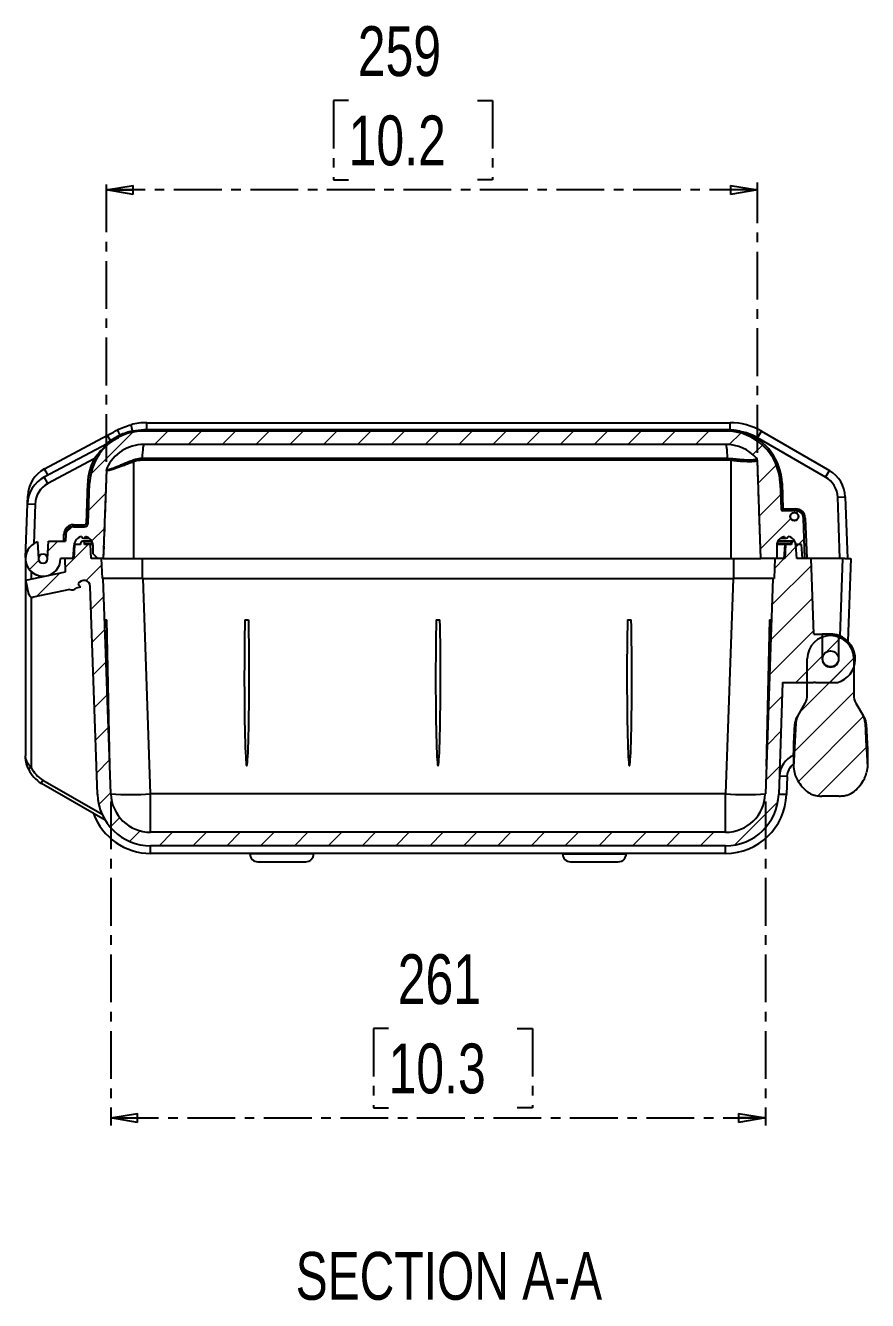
# Model space of a CAD drawing. Header units: millimetres. Extents: x 12 to 854, y 4 to 555.
# Drawn here: x 529.9 to 641.7, y 168.5 to 337.7 of the extents above; entities that cross this region are included whole.
import ezdxf

# ---------------------------------------------------------------- set-up
doc = ezdxf.new("R2010")
doc.units = ezdxf.units.MM
doc.linetypes.add('CENTER', pattern=[10.16, 6.35, -1.27, 1.27, -1.27])
doc.layers.add('DEFAULT_1', color=7, linetype='CENTER')
doc.layers.add('LINE', color=150, linetype='CENTER', lineweight=35)
doc.styles.add('SLDTEXTSTYLE2', font='TXT', dxfattribs={"width": 0.75})
doc.dimstyles.new('SLDDIMSTYLE0', dxfattribs={"dimtxt": 6.614583, "dimasz": 3.556, "dimexe": 0, "dimexo": 0.0625, "dimgap": 1.653646, "dimtad": 1, "dimdec": 0, "dimlfac": 3, "dimrnd": 1e-09, "dimzin": 12, "dimdsep": 46, "dimtxsty": 'SLDTEXTSTYLE2', "dimblk1": 'CLOSED', "dimblk2": 'CLOSED', "dimsah": 1, "dimcen": 0.09, "dimadec": 0, "dimazin": 3, "dimtfac": 1, "dimtdec": 0, "dimtofl": 0, "dimtmove": 0, "dimatfit": 3, "dimldrblk": 'CLOSED', "dimfxl": 1, "dimfrac": 2, "dimtolj": 1, "dimtzin": 12, "dimarcsym": 0})

# ---------------------------------------------------------------- blocks, each defined once
blk = doc.blocks.new('_Closed')
at = {"color": 0, "linetype": 'ByBlock', "lineweight": -2}
for p, q in [((-1, 0.166667), (0, 0)), ((-1, 0.166667), (-1, -0.166667)), ((0, 0), (-1, -0.166667)), ((0, 0), (-1, 0))]:
    blk.add_line(p, q, dxfattribs=at)
blk = doc.blocks.new('_D_2')
at = {"layer": 'DEFAULT_1'}
for p, q in [((572.78, 327.72), (570.76, 327.72)), ((570.76, 327.72), (570.76, 317.21)), ((589.88, 327.72), (591.89, 327.72)), ((591.89, 327.72), (591.89, 317.21)), ((540.62, 279.76), (540.62, 316.87)), ((570.76, 317.21), (572.78, 317.21)), ((591.89, 317.21), (589.88, 317.21)), ((627.05, 280.99), (627.05, 316.87)), ((627.05, 315.87), (540.62, 315.87))]:
    blk.add_line(p, q, dxfattribs=at)
at = {"layer": 'DEFAULT_1', "xscale": 3.556, "yscale": 3.556, "rotation": 180}
blk.add_blockref('_Closed', (540.62, 315.87), dxfattribs=at)
at = {"layer": 'DEFAULT_1', "xscale": 3.556, "yscale": 3.556}
blk.add_blockref('_Closed', (627.05, 315.87), dxfattribs=at)
at = {"layer": 'DEFAULT_1', "char_height": 6.615, "attachment_point": 1, "style": 'SLDTEXTSTYLE2'}
for s, insert in [('259', (574, 337.59)), ('10.2', (572.78, 325.74))]:
    blk.add_mtext(s, dxfattribs=dict(at, insert=insert))
blk = doc.blocks.new('_D_3')
at = {"layer": 'DEFAULT_1'}
for p, q in [((541.21, 234.72), (541.21, 191.71)), ((628.11, 234.72), (628.11, 191.71)), ((578.08, 204.57), (576.07, 204.57)), ((576.07, 204.57), (576.07, 194.06)), ((595.18, 204.57), (597.19, 204.57)), ((597.19, 204.57), (597.19, 194.06)), ((576.07, 194.06), (578.08, 194.06)), ((597.19, 194.06), (595.18, 194.06)), ((541.21, 192.71), (628.11, 192.71))]:
    blk.add_line(p, q, dxfattribs=at)
at = {"layer": 'DEFAULT_1', "xscale": 3.556, "yscale": 3.556, "rotation": 180}
blk.add_blockref('_Closed', (541.21, 192.71, 32.29), dxfattribs=at)
at = {"layer": 'DEFAULT_1', "xscale": 3.556, "yscale": 3.556}
blk.add_blockref('_Closed', (628.11, 192.71, 32.29), dxfattribs=at)
at = {"layer": 'DEFAULT_1', "char_height": 6.615, "attachment_point": 1, "style": 'SLDTEXTSTYLE2'}
for s, insert in [('261', (579.3, 214.43)), ('10.3', (578.08, 202.58))]:
    blk.add_mtext(s, dxfattribs=dict(at, insert=insert))

msp = doc.modelspace()

# ---------------------------------------------------------------- hatches: boundary and pattern name
at = {"linetype": 'Continuous', "lineweight": 18}
h = msp.add_hatch(dxfattribs=at)
h.set_pattern_fill('ANSI31', style=0)
edge = h.paths.add_edge_path(flags=0)
edge.add_arc((636.77, 253.63), 3.09, 0, 180)
edge.add_line((633.67, 253.63), (633.67, 248.82))
edge.add_arc((631.56, 248.82), 2.12, 330, 360, ccw=False)
edge.add_line((633.39, 247.76), (632.45, 246.12))
edge.add_ellipse((634.28, 245.06), major_axis=(1.06, 1.84), ratio=0.99779, start_angle=90, end_angle=117.1013)
edge.add_line((632.17, 245.17), (631.85, 239.25))
edge.add_line((631.85, 239.25), (631.97, 238.57))
edge.add_ellipse((634.05, 239.06), major_axis=(0, 2.44), ratio=0.866025, start_angle=103.2968, end_angle=124.9116)
edge.add_ellipse((636.77, 240.96), major_axis=(0, 6.11), ratio=0.866025, start_angle=124.9116, end_angle=146.902)
edge.add_spline(control_points=[(633.58, 236.07), (633.8, 235.89), (634.05, 235.74), (634.32, 235.64), (634.66, 235.51), (635.02, 235.44), (635.38, 235.43), (635.46, 235.42), (635.54, 235.42), (635.62, 235.42)], knot_values=[0, 0, 0, 0, 0.002572, 0.002572, 0.002572, 0.00582, 0.00582, 0.00582, 0.006515, 0.006515, 0.006515, 0.006515], weights=[1, 1, 1, 1, 1, 1, 1, 1, 1, 1], degree=3, periodic=0)
edge.add_line((635.62, 235.42), (637.91, 235.42))
edge.add_spline(control_points=[(637.91, 235.42), (638.27, 235.42), (638.63, 235.46), (638.97, 235.56), (639.25, 235.64), (639.52, 235.76), (639.75, 235.92), (639.82, 235.97), (639.89, 236.02), (639.95, 236.07)], knot_values=[0, 0, 0, 0, 0.003201, 0.003201, 0.003201, 0.005781, 0.005781, 0.005781, 0.006515, 0.006515, 0.006515, 0.006515], weights=[1, 1, 1, 1, 1, 1, 1, 1, 1, 1], degree=3, periodic=0)
edge.add_ellipse((636.77, 240.96), major_axis=(0, 6.11), ratio=0.866025, start_angle=213.098, end_angle=235.0884)
edge.add_ellipse((639.48, 239.06), major_axis=(0, 2.44), ratio=0.866025, start_angle=235.0884, end_angle=256.7032)
edge.add_line((641.56, 238.57), (641.68, 239.25))
edge.add_line((641.68, 239.25), (641.37, 245.17))
edge.add_ellipse((639.25, 245.06), major_axis=(-1.06, 1.84), ratio=0.99779, start_angle=242.8987, end_angle=270)
edge.add_line((641.08, 246.12), (640.14, 247.76))
edge.add_arc((641.97, 248.82), 2.12, 180, 210, ccw=False)
edge.add_line((639.86, 248.82), (639.86, 253.63))
edge = h.paths.add_edge_path(flags=0)
edge.add_arc((636.77, 253.63), 1.06, 0, 360)
at = {"layer": 'DEFAULT_1', "linetype": 'Continuous', "lineweight": 18}
h = msp.add_hatch(dxfattribs=at)
h.set_pattern_fill('ANSI31', color=256, style=0)
edge = h.paths.add_edge_path(flags=0)
edge.add_line((538.86, 268.62), (538.86, 267.57))
edge.add_line((538.86, 267.57), (539.49, 266.93))
edge.add_line((539.49, 266.93), (540.21, 266.93))
edge.add_line((540.21, 266.93), (540.62, 278.76))
edge.add_arc((541.05, 278.74), 0.423, 155.4844, 178, ccw=False)
edge.add_arc((545.59, 276.67), 5.42, 90, 155.4844, ccw=False)
edge.add_line((545.59, 282.09), (622.88, 282.09))
edge.add_arc((622.88, 276.67), 5.42, 41.5074, 90, ccw=False)
edge.add_arc((626.62, 279.98), 0.423, 2, 41.5074, ccw=False)
edge.add_line((627.05, 279.99), (627.5, 266.93))
edge.add_line((627.5, 266.93), (629.62, 266.93))
edge.add_line((629.62, 266.93), (629.62, 268.62))
edge.add_arc((630.89, 268.62), 1.27, 101.4783, 180, ccw=False)
edge.add_arc((630.89, 269.89), 0.254, 185.7392, 354.2608)
edge.add_arc((630.89, 268.62), 1.27, 4.619, 78.5217, ccw=False)
edge.add_line((632.15, 268.73), (632.3, 266.93))
edge.add_line((632.3, 266.93), (633.34, 266.93))
edge.add_line((633.34, 266.93), (633.16, 272.3))
edge.add_arc((632.14, 272.27), 1.02, 2, 90)
edge.add_line((632.14, 273.28), (630.45, 273.28))
edge.add_arc((630.45, 273.54), 0.254, 182, 270, ccw=False)
edge.add_line((630.19, 273.53), (630.07, 276.92))
edge.add_arc((622.88, 276.67), 7.2, 2, 90)
edge.add_line((622.88, 283.86), (545.59, 283.86))
edge.add_arc((545.59, 276.67), 7.2, 90, 178)
edge.add_line((538.4, 276.92), (538.22, 271.65))
edge.add_arc((537.71, 271.67), 0.508, 270, 358, ccw=False)
edge.add_line((537.71, 271.16), (536.26, 271.16))
edge.add_arc((536.26, 270.15), 1.02, 90, 178)
edge.add_line((535.24, 270.18), (535.21, 269.26))
edge.add_line((535.21, 269.26), (532.95, 269.26))
edge.add_line((532.95, 269.26), (532.82, 266.9))
edge.add_arc((532.21, 266.93), 0.614, 183, 357, ccw=False)
edge.add_line((531.6, 266.9), (531.48, 269.14))
edge.add_arc((532.21, 266.93), 2.33, 108.2859, 360)
edge.add_line((534.54, 266.93), (536.17, 266.93))
edge.add_line((536.17, 266.93), (536.32, 268.73))
edge.add_arc((537.59, 268.62), 1.27, 101.4783, 175.381, ccw=False)
edge.add_arc((537.59, 269.89), 0.254, 185.7392, 354.2608)
edge.add_arc((537.59, 268.62), 1.27, 0, 78.5217, ccw=False)
edge = h.paths.add_edge_path(flags=0)
edge.add_arc((631.96, 272.52), 0.55, 0, 360)
h = msp.add_hatch(dxfattribs=at)
h.set_pattern_fill('ANSI31', color=256, style=0)
edge = h.paths.add_edge_path(flags=0)
edge.add_line((630.7, 266.93), (629.37, 266.93))
edge.add_line((629.37, 266.93), (629.28, 264.29))
edge.add_line((629.28, 264.29), (629.11, 264.29))
edge.add_line((629.11, 264.29), (628.11, 235.72))
edge.add_arc((622.82, 235.9), 5.29, 270, 358, ccw=False)
edge.add_line((622.82, 230.61), (546.5, 230.61))
edge.add_arc((546.5, 235.9), 5.29, 182, 270, ccw=False)
edge.add_line((541.21, 235.72), (540.21, 264.29))
edge.add_line((540.21, 264.29), (540.04, 264.29))
edge.add_line((540.04, 264.29), (539.95, 266.93))
edge.add_line((539.95, 266.93), (538.62, 266.93))
edge.add_line((538.62, 266.93), (538.53, 268.79))
edge.add_line((538.53, 268.79), (537.72, 268.79))
edge.add_spline(control_points=[(537.72, 268.79), (537.72, 268.88), (537.74, 268.97), (537.7, 269.06), (537.69, 269.08), (537.68, 269.11), (537.66, 269.13), (537.64, 269.15), (537.62, 269.17), (537.59, 269.19), (537.57, 269.2), (537.54, 269.21), (537.51, 269.22), (537.48, 269.23), (537.45, 269.23), (537.42, 269.22), (537.39, 269.22), (537.36, 269.21), (537.34, 269.2), (537.31, 269.18), (537.29, 269.16), (537.27, 269.14), (537.25, 269.12), (537.23, 269.1), (537.22, 269.07), (537.21, 269.04), (537.2, 269.01), (537.2, 268.98), (537.19, 268.92), (537.2, 268.86), (537.2, 268.79)], knot_values=[0, 0, 0, 0, 0.000789, 0.000789, 0.000789, 0.001045, 0.001045, 0.001045, 0.001302, 0.001302, 0.001302, 0.001558, 0.001558, 0.001558, 0.001815, 0.001815, 0.001815, 0.002071, 0.002071, 0.002071, 0.002327, 0.002327, 0.002327, 0.002584, 0.002584, 0.002584, 0.00284, 0.00284, 0.00284, 0.003387, 0.003387, 0.003387, 0.003387], weights=[1, 1, 1, 1, 1, 1, 1, 1, 1, 1, 1, 1, 1, 1, 1, 1, 1, 1, 1, 1, 1, 1, 1, 1, 1, 1, 1, 1, 1, 1, 1], degree=3, periodic=0)
edge.add_line((537.2, 268.79), (536.39, 268.79))
edge.add_line((536.39, 268.79), (536.29, 266.93))
edge.add_line((536.29, 266.93), (535.13, 266.93))
edge.add_line((535.13, 266.93), (535.19, 265.18))
edge.add_line((535.19, 265.18), (529.91, 264.06))
edge.add_line((529.91, 264.06), (530.31, 262.19))
edge.add_arc((530.81, 262.3), 0.508, 192, 282)
edge.add_line((530.91, 261.8), (535.77, 262.83))
edge.add_arc((536.05, 263.59), 0.804, 249.667, 314.333)
edge.add_line((536.61, 263.01), (537.17, 263.13))
edge.add_line((537.17, 263.13), (536.89, 263.57))
edge.add_arc((537.64, 263.22), 0.827, 2, 154.946, ccw=False)
edge.add_line((538.47, 263.25), (539.43, 235.65))
edge.add_arc((546.5, 235.9), 7.07, 182, 270)
edge.add_line((546.5, 228.83), (622.82, 228.83))
edge.add_arc((622.82, 235.9), 7.07, 270, 358)
edge.add_line((629.89, 235.65), (630.41, 250.49))
edge.add_line((630.41, 250.49), (634.51, 250.49))
edge.add_spline(control_points=[(634.51, 250.49), (634.6, 250.49), (634.68, 250.49), (634.76, 250.49)], knot_values=[0, 0, 0, 0, 0.000762, 0.000762, 0.000762, 0.000762], weights=[1, 1, 1, 1], degree=3, periodic=0)
edge.add_line((634.76, 250.49), (634.77, 250.47))
edge.add_line((634.77, 250.47), (637.67, 250.47))
edge.add_arc((636.77, 253.63), 3.28, 285.994, 430.148)
edge.add_line((637.88, 256.71), (637.87, 253.62))
edge.add_arc((636.77, 253.63), 1.1, 180.25, 359.75, ccw=False)
edge.add_line((635.66, 253.62), (635.65, 256.91))
edge.add_line((635.65, 256.91), (634.54, 256.91))
edge.add_line((634.54, 256.91), (634.19, 266.93))
edge.add_line((634.19, 266.93), (633.03, 266.93))
edge.add_line((633.03, 266.93), (632.93, 268.79))
edge.add_line((632.93, 268.79), (632.12, 268.79))
edge.add_spline(control_points=[(632.12, 268.79), (632.12, 268.88), (632.14, 268.97), (632.11, 269.06), (632.1, 269.08), (632.08, 269.11), (632.06, 269.13), (632.04, 269.15), (632.02, 269.17), (632, 269.19), (631.97, 269.2), (631.94, 269.21), (631.91, 269.22), (631.88, 269.23), (631.85, 269.23), (631.83, 269.22), (631.8, 269.22), (631.77, 269.21), (631.74, 269.2), (631.72, 269.18), (631.69, 269.16), (631.67, 269.14), (631.65, 269.12), (631.63, 269.1), (631.62, 269.07), (631.61, 269.04), (631.6, 269.01), (631.6, 268.98), (631.6, 268.92), (631.6, 268.86), (631.6, 268.79)], knot_values=[0, 0, 0, 0, 0.000789, 0.000789, 0.000789, 0.001045, 0.001045, 0.001045, 0.001302, 0.001302, 0.001302, 0.001558, 0.001558, 0.001558, 0.001815, 0.001815, 0.001815, 0.002071, 0.002071, 0.002071, 0.002327, 0.002327, 0.002327, 0.002584, 0.002584, 0.002584, 0.00284, 0.00284, 0.00284, 0.003387, 0.003387, 0.003387, 0.003387], weights=[1, 1, 1, 1, 1, 1, 1, 1, 1, 1, 1, 1, 1, 1, 1, 1, 1, 1, 1, 1, 1, 1, 1, 1, 1, 1, 1, 1, 1, 1, 1], degree=3, periodic=0)
edge.add_line((631.6, 268.79), (630.8, 268.79))
edge.add_line((630.8, 268.79), (630.7, 266.93))

# ---------------------------------------------------------------- linework, layer by layer
at = {"color": 7, "linetype": 'Continuous', "lineweight": 25}
for p, q in [((544.1, 283.91), (543.89, 284.7)), ((545.97, 284.08), (545.97, 284.97)), ((545.97, 284.97), (623.44, 284.97)), ((623.44, 284.07), (623.44, 284.97)), ((532.38, 277.79), (542.21, 283.02)), ((532.42, 278.86), (540.77, 283.3)), ((540.67, 282.2), (541.15, 282.59)), ((541.15, 282.59), (540.77, 283.3)), ((541.15, 282.59), (542.43, 283.34)), ((544.1, 283.91), (545.59, 284.08)), ((545.59, 284.08), (545.97, 284.08)), ((622.88, 283.86), (545.59, 283.86)), ((545.97, 283.86), (545.97, 284.08)), ((545.97, 284.08), (622.88, 284.08)), ((622.88, 283.86), (622.88, 284.08)), ((622.88, 284.08), (623.44, 284.07)), ((625.32, 283.44), (625.4, 283.68)), ((627.08, 282.97), (627.59, 283.85)), ((636.11, 277.76), (627.08, 282.97)), ((627.59, 283.85), (636.62, 278.64)), ((622.88, 282.09), (545.59, 282.09)), ((539.02, 280.17), (532.86, 276.9)), ((539.02, 280.17), (539.24, 280.05)), ((544.2, 279.76), (544.2, 266.93)), ((545.37, 280.26), (623.1, 280.26)), ((545.37, 280.26), (545.37, 279.99)), ((623.1, 279.99), (545.37, 279.99)), ((623.1, 280.26), (623.55, 280.23)), ((623.1, 280.26), (623.1, 279.99)), ((623.52, 279.97), (623.1, 279.99)), ((623.52, 279.97), (623.52, 266.93)), ((627.5, 266.93), (627.05, 279.99)), ((532.86, 276.9), (532.38, 277.79)), ((532.85, 278.04), (532.42, 278.86)), ((540.62, 278.76), (540.21, 266.93)), ((636.11, 277.76), (636.62, 278.64)), ((537.96, 271.66), (538.15, 276.93)), ((538.15, 276.93), (538.4, 276.92)), ((538.22, 271.65), (538.4, 276.92)), ((630.07, 276.92), (630.33, 276.93)), ((630.07, 276.92), (630.19, 273.53)), ((630.33, 276.93), (630.45, 273.54)), ((529.89, 267.09), (530.14, 274.2)), ((530.14, 274.2), (530.17, 275.27)), ((530.14, 274.2), (531.15, 274.17)), ((530.31, 275.26), (530.17, 275.27)), ((531.15, 274.17), (530.97, 268.9)), ((637.72, 275.09), (638.73, 275.12)), ((638, 266.93), (637.72, 275.09)), ((638.73, 275.12), (639.02, 266.93)), ((630.19, 273.53), (630.45, 273.54)), ((630.45, 273.54), (632.14, 273.54)), ((630.45, 273.28), (630.45, 273.54)), ((632.14, 273.28), (630.45, 273.28)), ((632.14, 273.28), (632.14, 273.54)), ((536.26, 271.42), (536.26, 271.16)), ((536.26, 271.42), (537.71, 271.42)), ((536.26, 271.16), (537.71, 271.16)), ((537.71, 271.42), (537.71, 271.16)), ((537.96, 271.66), (538.22, 271.65)), ((633.16, 272.3), (633.41, 272.31)), ((633.34, 266.93), (633.16, 272.3)), ((633.41, 272.31), (633.6, 266.93)), ((531.48, 269.14), (531.6, 266.9)), ((532.82, 266.9), (532.95, 269.26)), ((532.95, 269.26), (535.21, 269.26)), ((534.96, 269.26), (534.99, 270.19)), ((534.99, 270.19), (535.24, 270.18)), ((535.24, 270.18), (535.21, 269.26)), ((631.83, 269.23), (631.79, 269.23)), ((631.86, 269.23), (631.86, 269.23)), ((631.86, 269.23), (631.86, 269.23)), ((536.32, 268.73), (536.17, 266.93)), ((536.39, 268.79), (536.29, 266.93)), ((536.32, 268.73), (536.39, 268.73)), ((537.2, 268.79), (536.39, 268.79)), ((538.53, 268.79), (537.72, 268.79)), ((538.62, 266.93), (538.53, 268.79)), ((538.86, 267.57), (538.86, 268.62)), ((539.49, 266.93), (538.86, 267.57)), ((629.62, 268.62), (629.62, 266.93)), ((630.63, 266.93), (630.73, 268.79)), ((630.69, 266.93), (630.79, 268.79)), ((630.69, 266.93), (630.79, 268.79)), ((630.8, 268.79), (630.7, 266.93)), ((630.76, 268.79), (630.73, 268.79)), ((631.6, 268.79), (630.8, 268.79)), ((631.53, 268.79), (631.53, 268.96)), ((632.93, 268.79), (632.12, 268.79)), ((632.3, 266.93), (632.15, 268.73)), ((633.03, 266.93), (632.93, 268.79)), ((529.88, 266.93), (529.88, 240.77)), ((531.6, 266.96), (531.59, 266.93)), ((532.82, 266.93), (532.82, 266.96)), ((536.17, 266.93), (534.54, 266.93)), ((535.19, 265.18), (535.13, 266.93)), ((536.29, 266.93), (535.13, 266.93)), ((539.95, 266.93), (538.62, 266.93)), ((540.21, 266.93), (539.49, 266.93)), ((539.95, 266.93), (540.04, 264.29)), ((540.21, 266.93), (544.2, 266.93)), ((544.2, 266.93), (623.52, 266.93)), ((545.41, 264.29), (545.41, 266.93)), ((623.52, 266.93), (627.5, 266.93)), ((623.91, 264.29), (623.91, 266.93)), ((629.62, 266.93), (627.5, 266.93)), ((629.37, 266.93), (629.28, 264.29)), ((630.7, 266.93), (629.37, 266.93)), ((633.34, 266.93), (632.3, 266.93)), ((634.19, 266.93), (633.03, 266.93)), ((638, 266.93), (634.19, 266.93)), ((634.54, 256.91), (634.19, 266.93)), ((638.65, 266.93), (638, 266.93)), ((638.06, 256.64), (638.42, 266.93)), ((638.65, 266.93), (639.44, 266.93)), ((639.44, 266.93), (639.06, 255.97)), ((529.91, 264.06), (535.19, 265.18)), ((530.31, 262.19), (529.91, 264.06)), ((530.65, 265.2), (530.65, 264.22)), ((531.96, 264.5), (531.28, 264.8)), ((540.04, 264.29), (540.21, 264.29)), ((541.21, 235.72), (540.21, 264.29)), ((545.5, 264.29), (540.21, 264.29)), ((546.5, 235.72), (545.5, 264.29)), ((545.5, 264.29), (623.82, 264.29)), ((623.82, 264.29), (622.82, 235.72)), ((629.11, 264.29), (623.82, 264.29)), ((629.11, 264.29), (628.11, 235.72)), ((629.11, 264.29), (629.28, 264.29)), ((535.77, 262.83), (530.91, 261.8)), ((537.17, 263.13), (536.61, 263.01)), ((536.89, 263.57), (537.17, 263.13)), ((539.43, 235.65), (538.47, 263.25)), ((530.65, 261.81), (530.65, 239.23)), ((540.4, 258.8), (540.66, 258.8)), ((541.08, 239.41), (540.66, 258.8)), ((559.01, 258.8), (559.51, 258.8)), ((584.41, 258.8), (584.91, 258.8)), ((609.81, 258.8), (610.31, 258.8)), ((628.66, 258.8), (628.24, 239.41)), ((628.66, 258.8), (628.92, 258.8)), ((634.54, 256.91), (635.65, 256.91)), ((635.65, 256.91), (635.66, 253.62)), ((636.77, 256.91), (635.65, 256.91)), ((637.87, 253.62), (637.88, 256.71)), ((633.67, 248.82), (633.67, 253.63)), ((639.86, 253.63), (639.86, 248.82)), ((630.41, 250.49), (629.89, 235.65)), ((630.41, 250.49), (634.51, 250.49)), ((633.67, 250.47), (630.41, 250.47)), ((634.76, 250.49), (634.51, 250.49)), ((634.76, 250.49), (634.77, 250.47)), ((637.67, 250.47), (634.77, 250.47)), ((632.45, 246.12), (633.39, 247.76)), ((640.14, 247.76), (641.08, 246.12)), ((632.29, 245.85), (632.32, 245.9)), ((632.32, 245.9), (632.43, 246.09)), ((632.43, 246.09), (632.45, 246.12)), ((641.08, 246.12), (641.1, 246.09)), ((641.1, 246.09), (641.21, 245.9)), ((641.21, 245.9), (641.24, 245.85)), ((632.17, 245.17), (631.85, 239.25)), ((632.01, 244.9), (631.85, 242.02)), ((632.01, 244.9), (631.85, 242)), ((631.91, 242.39), (632.04, 244.95)), ((632.14, 245.13), (631.97, 241.93)), ((632.14, 245.13), (631.97, 241.93)), ((632.04, 244.95), (632.01, 244.9)), ((632.01, 244.9), (632.01, 244.9)), ((632.17, 245.17), (632.14, 245.13)), ((632.14, 245.13), (632.14, 245.13)), ((641.37, 245.17), (641.68, 239.25)), ((641.39, 245.13), (641.37, 245.17)), ((641.56, 241.93), (641.39, 245.13)), ((641.56, 241.93), (641.39, 245.13)), ((641.39, 245.13), (641.39, 245.13)), ((641.49, 244.95), (641.62, 242.39)), ((641.52, 244.9), (641.49, 244.95)), ((641.68, 242.02), (641.52, 244.9)), ((641.68, 242), (641.52, 244.9)), ((641.52, 244.9), (641.52, 244.9)), ((631.85, 242), (631.85, 239.25)), ((641.68, 242), (641.68, 239.25)), ((631.86, 240.89), (631.86, 241.17)), ((631.97, 241.93), (631.97, 241.93)), ((641.56, 241.93), (641.56, 241.93)), ((641.67, 241.17), (641.67, 240.89)), ((631.85, 239.25), (631.97, 238.57)), ((641.68, 239.25), (641.56, 238.57)), ((540.46, 232.22), (532, 237.1)), ((532.18, 237.54), (540.05, 233)), ((630.99, 238.02), (629.97, 238.06)), ((630.99, 238.02), (630.9, 235.62)), ((546.5, 230.61), (546.5, 235.72)), ((622.82, 235.72), (546.5, 235.72)), ((622.82, 230.61), (622.82, 235.72)), ((630.9, 235.62), (629.89, 235.65)), ((637.91, 235.42), (635.62, 235.42)), ((622.82, 230.61), (546.5, 230.61)), ((622.82, 228.83), (546.5, 228.83)), ((546.5, 227.82), (546.5, 228.83)), ((622.82, 227.82), (622.82, 228.83)), ((622.82, 227.82), (546.5, 227.82)), ((559.68, 227.77), (559.68, 227.82)), ((568.13, 227.77), (559.68, 227.77)), ((568.13, 227.77), (568.13, 227.82)), ((601.19, 227.77), (601.19, 227.82)), ((601.19, 227.77), (609.64, 227.77)), ((609.64, 227.77), (609.64, 227.82)), ((560.74, 226.71), (567.08, 226.71)), ((602.25, 226.71), (608.58, 226.71))]:
    msp.add_line(p, q, dxfattribs=at)
at = {"color": 7, "linetype": 'Continuous', "lineweight": 25, "flags": 128}
for points in [[(632.32, 245.9), (632.33, 245.9), (632.33, 245.9)], [(641.2, 245.9), (641.2, 245.9), (641.21, 245.9)]]:
    msp.add_lwpolyline(points, dxfattribs=at)
at = {"color": 7, "linetype": 'Continuous', "lineweight": 25}
for centre, radius in [((631.96, 272.52), 0.55), ((631.96, 272.52), 0.529), ((636.77, 253.63), 1.06)]:
    msp.add_circle(centre, radius, dxfattribs=at)
for centre, radius, start, end in [((545.97, 276.67), 8.3, 90, 104.4819), ((623.44, 276.67), 8.3, 60, 90), ((545.59, 276.67), 7.2, 90, 178), ((545.45, 285.84), 5.39, 217.1137, 218.3465), ((504.37, 263.28), 43.02, 27.7935, 28.7866), ((538.09, 281.23), 4.82, 23.6603, 25.8752), ((539.51, 282.92), 4.7, 9.7473, 12.2273), ((538.37, 284.03), 7.22, 358.6622, 0.3936), ((622.88, 276.67), 7.2, 2, 90), ((617.35, 284.47), 6.11, 354.1008, 356.2065), ((623.44, 276.67), 7.28, 60, 74.343), ((622.88, 276.67), 7.45, 2, 70.222), ((545.59, 276.67), 5.42, 90, 155.4844), ((622.88, 276.67), 5.42, 41.5074, 90), ((545.59, 276.67), 7.45, 151.9479, 178), ((521.47, 270.45), 24.56, 22.2714, 22.899), ((692.16, 270.65), 69.27, 172.0472, 172.2679), ((626.62, 279.98), 0.423, 2, 41.5074), ((626.63, 279.95), 0.417, 2.0323, 42.002), ((534.37, 274.05), 4.23, 118, 178), ((534.4, 275.12), 4.23, 118, 178), ((541.05, 278.74), 0.423, 155.4844, 178), ((541.03, 278.7), 0.407, 154.9216, 177.9855), ((634.5, 274.97), 3.22, 2, 60), ((634.5, 274.97), 4.23, 2, 60), ((534.37, 274.05), 3.22, 118, 178), ((630.45, 273.54), 0.254, 182, 270), ((632.14, 272.27), 1.27, 2, 90), ((632.14, 272.27), 1.02, 2, 90), ((536.26, 270.15), 1.27, 90, 178), ((536.26, 270.15), 1.02, 90, 178), ((537.71, 271.67), 0.254, 270, 358), ((537.71, 271.67), 0.508, 270, 358), ((532.21, 266.93), 2.33, 108.2859, 0), ((537.59, 268.62), 1.27, 101.4783, 175.381), ((537.59, 269.89), 0.254, 185.7392, 354.2608), ((537.59, 268.62), 1.27, 0, 78.5217), ((630.89, 268.62), 1.27, 101.4783, 180), ((630.89, 269.89), 0.254, 185.7392, 354.2608), ((630.89, 268.62), 1.27, 4.619, 78.5217), ((631.79, 268.96), 0.261, 90.3713, 180.2668), ((532.21, 266.93), 0.614, 3, 177), ((532.21, 266.93), 0.614, 183, 357), ((537.64, 263.22), 0.827, 2, 154.946), ((536.05, 263.59), 0.804, 249.667, 314.333), ((530.81, 262.3), 0.508, 192, 282), ((636.77, 253.63), 3.09, 0, 180), ((636.77, 253.63), 3.28, 70.148, 90), ((636.77, 253.63), 3.28, 285.994, 70.148), ((636.77, 253.63), 1.1, 180.25, 359.75), ((631.56, 248.82), 2.12, 330, 0), ((641.97, 248.82), 2.12, 180, 210), ((632.08, 243.96), 0.994, 86.8162, 92.2954), ((641.45, 243.96), 0.994, 87.7046, 93.1838), ((631.95, 241.42), 0.972, 86.8761, 92.3165), ((641.59, 241.42), 0.972, 87.6835, 93.1239), ((633.1, 237.95), 3.13, 113.5133, 178), ((632.17, 241.14), 0.307, 138.8371, 175.3549), ((632.16, 240.86), 0.3, 145.8484, 175.6673), ((641.36, 241.14), 0.307, 4.6451, 41.1629), ((641.37, 240.86), 0.3, 4.3327, 34.1516), ((531.32, 237.51), 1.84, 111.3416, 125.2064), ((534.11, 240.77), 4.23, 204.494, 240), ((534.04, 240.77), 3.73, 204.494, 240), ((633.1, 237.95), 2.12, 126.19, 178), ((532.99, 236.95), 1.01, 143.6906, 171.0716), ((546.5, 235.9), 7.07, 182, 270), ((546.5, 235.9), 5.29, 182, 270), ((543.85, 273.65), 38.03, 266.0129, 273.9871), ((622.82, 235.9), 5.29, 270, 358), ((625.47, 273.65), 38.03, 266.0129, 273.9871), ((622.82, 235.9), 7.07, 270, 358), ((622.82, 235.9), 8.09, 270, 358), ((546.5, 235.9), 8.09, 200.142, 270), ((560.74, 227.77), 1.06, 180, 270), ((567.08, 227.77), 1.06, 270, 0), ((602.25, 227.77), 1.06, 180, 270), ((608.58, 227.77), 1.06, 270, 0)]:
    msp.add_arc(centre, radius, start, end, dxfattribs=at)
for centre, major_axis, ratio, start_param, end_param in [((545.59, 276.67), (0, 5.42), 0.054688, 0, 0.846356), ((622.88, 276.67), (0, 5.42), 0.054688, 5.436829, 6.283185), ((559.26, 251.35), (0, 11.93), 0.027264, 0.895863, 5.387322), ((584.66, 251.35), (0, 11.93), 0.027264, 0.895863, 5.387322), ((610.06, 251.35), (0, 11.93), 0.027264, 0.895863, 5.387322), ((634.12, 244.79), (0.55, 2.04), 0.999506, 1.310649, 1.782759), ((634.15, 244.85), (1.61, 1.38), 0.999241, 1.909618, 2.381729), ((634.26, 245.03), (0.86, 1.94), 0.997709, 1.466051, 1.938162), ((634.28, 245.06), (1.06, 1.84), 0.99779, 1.570796, 2.042907), ((639.25, 245.06), (-1.06, 1.84), 0.99779, 4.240279, 4.712389), ((639.27, 245.03), (-0.86, 1.94), 0.997709, 4.345024, 4.817134), ((639.38, 244.85), (1.61, -1.38), 0.999241, 0.759864, 1.231975), ((639.41, 244.79), (-0.55, 2.04), 0.999506, 4.500426, 4.972536), ((631.95, 242.41), (0.08, 1.44), 0.030188, 1.589834, 2.619578), ((641.58, 242.41), (-0.08, 1.44), 0.030188, 3.663607, 4.693351), ((631.94, 241.95), (0.06, 1.23), 0.030188, 2.619578, 3.747645), ((631.94, 241.95), (0.06, 1.23), 0.030188, 3.747645, 4.69652), ((641.59, 241.95), (-0.06, 1.23), 0.030188, 1.586665, 2.50839), ((641.59, 241.95), (-0.06, 1.23), 0.030188, 2.50839, 2.557332), ((641.59, 241.95), (-0.06, 1.23), 0.030188, 2.676491, 3.663607), ((634.05, 239.06), (0, 2.44), 0.866025, 1.772676, 2.114451), ((636.77, 240.96), (0, 6.11), 0.866025, 2.114451, 2.496377), ((636.77, 240.96), (0, 6.11), 0.866025, 3.786808, 4.168734), ((639.48, 239.06), (0, 2.44), 0.866025, 4.168734, 4.510509)]:
    msp.add_ellipse(centre, major_axis=major_axis, ratio=ratio, start_param=start_param, end_param=end_param, dxfattribs=at)
for points, knots in [([(542.07, 283.99), (542.36, 284.14), (542.95, 284.43), (543.58, 284.61), (543.89, 284.7)], [0, 0, 0, 0, 0.496512, 1, 1, 1, 1]), ([(539.02, 280.17), (539.13, 280.34), (539.37, 280.67), (539.87, 281.26), (540.53, 281.9), (541.35, 282.52), (541.93, 282.87), (542.21, 283.02), (542.21, 283.02)], [0, 0, 0, 0, 0.136688, 0.2754894, 0.5209939, 0.7710223, 0.9977632, 1, 1, 1, 1]), ([(540.77, 283.3), (541.01, 283.43), (541.45, 283.66), (541.88, 283.89), (542.07, 283.99)], [0, 0, 0, 0, 0.561381, 1, 1, 1, 1]), ([(542.43, 283.34), (542.69, 283.46), (543.23, 283.7), (543.81, 283.84), (544.1, 283.91)], [0, 0, 0, 0, 0.496427, 1, 1, 1, 1]), ([(623.44, 284.07), (623.77, 284.04), (624.44, 283.97), (625.08, 283.78), (625.4, 283.68)], [0, 0, 0, 0, 0.4953999, 1, 1, 1, 1]), ([(544.2, 279.76), (543.99, 279.69), (543.57, 279.53), (543.07, 279.35), (542.6, 279.18), (542.16, 279.02), (541.69, 278.85), (541.28, 278.71), (540.97, 278.63), (540.76, 278.61), (540.64, 278.64), (540.63, 278.69), (540.62, 278.72)], [0, 0, 0, 0, 0.114261, 0.231794, 0.285557, 0.392151, 0.501707, 0.610836, 0.724131, 0.817385, 0.913782, 1, 1, 1, 1]), ([(540.66, 278.88), (540.67, 278.85), (540.68, 278.79), (540.79, 278.76), (540.99, 278.78), (541.29, 278.87), (541.68, 279.02), (542.14, 279.2), (542.63, 279.41), (543.17, 279.63), (543.63, 279.82), (543.93, 279.94), (544.05, 279.99), (544.08, 280.01), (544.09, 280.01), (544.09, 280.01), (544.09, 280.01), (544.09, 280.01), (544.09, 280.01)], [0, 0, 0, 0, 0.085753, 0.178238, 0.274063, 0.382657, 0.49583, 0.602756, 0.712731, 0.819573, 0.929003, 0.982267, 0.99557, 0.998896, 0.999727, 0.999935, 0.999987, 1, 1, 1, 1]), ([(544.09, 280.01), (544.36, 280.1), (544.78, 280.24), (545.22, 280.25), (545.37, 280.26)], [0, 0, 0, 0, 0.652197, 1, 1, 1, 1]), ([(545.37, 279.99), (545.17, 279.98), (544.77, 279.96), (544.39, 279.83), (544.2, 279.76)], [0, 0, 0, 0, 0.490449, 1, 1, 1, 1]), ([(627.05, 279.97), (627.04, 279.94), (627.02, 279.9), (626.87, 279.85), (626.64, 279.81), (626.31, 279.79), (625.91, 279.79), (625.45, 279.8), (624.93, 279.83), (624.29, 279.88), (623.81, 279.93), (623.52, 279.97)], [0, 0, 0, 0, 0.104488, 0.211966, 0.316566, 0.424232, 0.527891, 0.634556, 0.737737, 0.843852, 1, 1, 1, 1]), ([(623.55, 280.23), (623.83, 280.2), (624.29, 280.14), (624.91, 280.09), (625.4, 280.06), (625.85, 280.04), (626.23, 280.05), (626.54, 280.07), (626.77, 280.1), (626.91, 280.16), (626.93, 280.21), (626.94, 280.23)], [0, 0, 0, 0, 0.156122, 0.259315, 0.365436, 0.469097, 0.575772, 0.680375, 0.788058, 0.89253, 1, 1, 1, 1]), ([(537.72, 268.79), (537.72, 268.84), (537.72, 268.89), (537.72, 268.96), (537.72, 268.98), (537.71, 269.03), (537.71, 269.05), (537.68, 269.12), (537.64, 269.16), (537.56, 269.21), (537.51, 269.22), (537.41, 269.23), (537.37, 269.21), (537.28, 269.16), (537.25, 269.13), (537.21, 269.06), (537.21, 269.04), (537.2, 268.99), (537.2, 268.97), (537.2, 268.89), (537.2, 268.84), (537.2, 268.79)], [0, 0, 0, 0, 0.125, 0.125, 0.1875, 0.1875, 0.25, 0.25, 0.375, 0.375, 0.5, 0.5, 0.625, 0.625, 0.75, 0.75, 0.8125, 0.8125, 0.875, 0.875, 1, 1, 1, 1]), ([(538.68, 269.23), (538.6, 269.23), (538.36, 269.23), (538.05, 269.23), (537.73, 269.23), (537.51, 269.23), (537.48, 269.23), (537.46, 269.23)], [0, 0, 0, 0, 0.106706, 0.292562, 0.503386, 0.739297, 1, 1, 1, 1]), ([(537.59, 269.64), (537.6, 269.64), (537.62, 269.64), (537.77, 269.64), (537.99, 269.64), (538.17, 269.64), (538.3, 269.64), (538.31, 269.64)], [0, 0, 0, 0, 0.274278, 0.529577, 0.764921, 0.977661, 1, 1, 1, 1]), ([(631.79, 269.23), (631.72, 269.23), (631.59, 269.23), (631.22, 269.23), (630.79, 269.23), (630.33, 269.23), (629.97, 269.23), (629.79, 269.23)], [0, 0, 0, 0, 0.244868, 0.464169, 0.657692, 0.825518, 1, 1, 1, 1]), ([(630.14, 269.64), (630.2, 269.64), (630.4, 269.64), (630.63, 269.64), (630.85, 269.64), (630.87, 269.64), (630.89, 269.64)], [0, 0, 0, 0, 0.114199, 0.39273, 0.688839, 1, 1, 1, 1]), ([(632.12, 268.79), (632.12, 268.84), (632.12, 268.89), (632.12, 268.96), (632.12, 268.98), (632.12, 269.03), (632.11, 269.05), (632.08, 269.12), (632.05, 269.16), (631.96, 269.21), (631.92, 269.22), (631.82, 269.23), (631.77, 269.21), (631.69, 269.16), (631.65, 269.13), (631.62, 269.06), (631.61, 269.04), (631.6, 268.99), (631.6, 268.97), (631.6, 268.89), (631.6, 268.84), (631.6, 268.79)], [0, 0, 0, 0, 0.125, 0.125, 0.1875, 0.1875, 0.25, 0.25, 0.375, 0.375, 0.5, 0.5, 0.625, 0.625, 0.75, 0.75, 0.8125, 0.8125, 0.875, 0.875, 1, 1, 1, 1]), ([(538.79, 268.96), (538.65, 268.96), (538.23, 268.96), (537.83, 268.96), (537.76, 268.96), (537.72, 268.96)], [0, 0, 0, 0, 0.196413, 0.598181, 1, 1, 1, 1]), ([(538.82, 268.79), (538.77, 268.79), (538.56, 268.79), (538.54, 268.79), (538.53, 268.79)], [0, 0, 0, 0, 0.24323, 1, 1, 1, 1]), ([(630.66, 268.79), (630.59, 268.79), (630.42, 268.79), (630.04, 268.79), (629.7, 268.79), (629.63, 268.79)], [0, 0, 0, 0, 0.392564, 0.885801, 1, 1, 1, 1]), ([(631.53, 268.96), (631.43, 268.96), (631.23, 268.96), (630.59, 268.96), (629.98, 268.96), (629.68, 268.96)], [0, 0, 0, 0, 0.34453, 0.689024, 1, 1, 1, 1]), ([(530.65, 239.23), (530.59, 239.28), (530.54, 239.34), (530.43, 239.46), (530.37, 239.52), (530.23, 239.71), (530.15, 239.84), (530.02, 240.1), (529.97, 240.23), (529.91, 240.43), (529.9, 240.5), (529.89, 240.64), (529.88, 240.7), (529.88, 240.77)], [0, 0, 0, 0, 0.125, 0.125, 0.25, 0.25, 0.5, 0.5, 0.75, 0.75, 0.875, 0.875, 1, 1, 1, 1]), ([(530.26, 239.02), (530.2, 239.16), (530.14, 239.3), (530.05, 239.59), (530.01, 239.73), (529.94, 240.03), (529.92, 240.18), (529.9, 240.4), (529.89, 240.47), (529.88, 240.62), (529.88, 240.7), (529.88, 240.77)], [0, 0, 0, 0, 0.25, 0.25, 0.5, 0.5, 0.75, 0.75, 0.875, 0.875, 1, 1, 1, 1]), ([(631.91, 240.96), (631.9, 240.92), (631.9, 240.85), (631.89, 240.8), (631.89, 240.81), (631.89, 240.81)], [0, 0, 0, 0, 0.463613, 0.877352, 1, 1, 1, 1]), ([(641.64, 240.8), (641.64, 240.8), (641.64, 240.8), (641.64, 240.82), (641.63, 240.88), (641.62, 240.95), (641.62, 240.98)], [0, 0, 0, 0, 0.025886, 0.268607, 0.689118, 1, 1, 1, 1]), ([(633.58, 236.07), (633.82, 235.91), (634.2, 235.64), (634.84, 235.48), (635.28, 235.43), (635.54, 235.42), (635.62, 235.42)], [0, 0, 0, 0, 0.393883, 0.639691, 0.892474, 1, 1, 1, 1]), ([(637.91, 235.42), (638.09, 235.43), (638.45, 235.44), (639.08, 235.56), (639.6, 235.79), (639.88, 236.02), (639.95, 236.07)], [0, 0, 0, 0, 0.2434327, 0.4912981, 0.8862299, 1, 1, 1, 1])]:
    msp.add_open_spline(points, degree=3, knots=knots, dxfattribs=at)
at = {"layer": 'DEFAULT_1'}
for p, q in [((627.5, 266.93), (627.05, 279.99)), ((540.62, 278.76), (540.21, 266.93))]:
    msp.add_line(p, q, dxfattribs=at)

# ---------------------------------------------------------------- texts
at = {"layer": 'LINE', "insert": (586.1, 174.92), "char_height": 6.35, "attachment_point": 2, "style": 'SLDTEXTSTYLE2'}
msp.add_mtext('SECTION A-A', dxfattribs=at)

# ---------------------------------------------------------------- dimensions: what is measured, and where the dimension line sits
at = {"layer": 'DEFAULT_1'}
for base, p1, p2, picture, middle in [((540.62, 315.87), (627.05, 279.99), (540.62, 278.76), '_D_2', (581.33, 315.87)), ((628.11, 192.71), (541.21, 235.72), (628.11, 235.72), '_D_3', (586.63, 192.71))]:
    dim = msp.add_linear_dim(base=base, p1=p1, p2=p2, dimstyle='SLDDIMSTYLE0', dxfattribs=at)
    dim.commit()
    dim.dimension.update_dxf_attribs({"geometry": picture, "text_midpoint": middle, "dimtype": 160})

doc.saveas('drawing.dxf')
